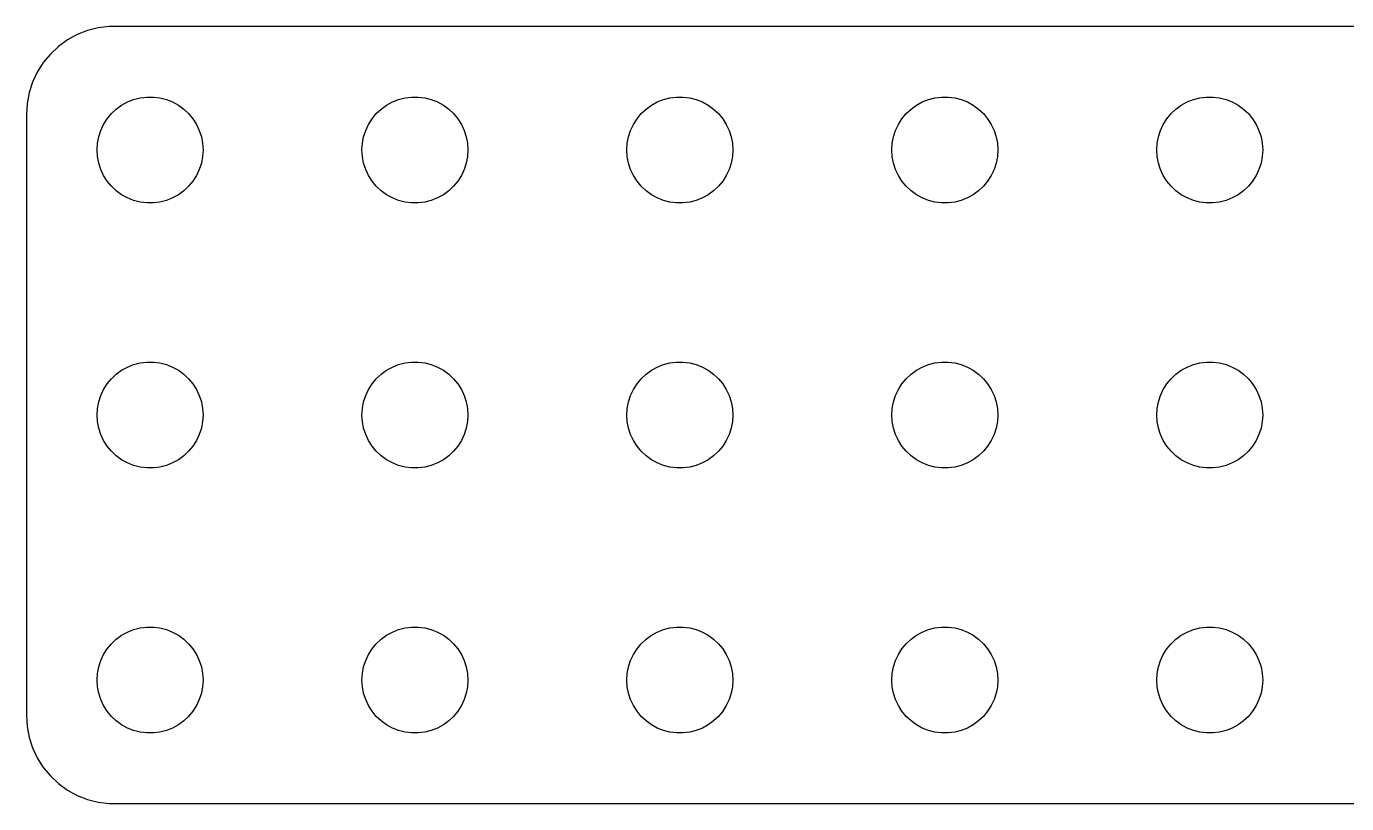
# Model space of a CAD drawing. Header units: metres. Extents: x -150 to 150, y -22 to 22.
# Drawn here: x -149.5 to -74.8, y -22 to 22 of the extents above; entities that cross this region are included whole.
import ezdxf

# ---------------------------------------------------------------- set-up
doc = ezdxf.new("R2010")
doc.units = ezdxf.units.M

msp = doc.modelspace()

# ---------------------------------------------------------------- linework, layer by layer
for p, q in [((-146.045, 21.7553), (-146.629, 21.5241)), ((-145.437, 21.9114), (-146.045, 21.7553)), ((-144.814, 21.9901), (-145.437, 21.9114)), ((144.814, 21.9901), (-144.814, 21.9901)), ((-147.179, 21.2216), (-147.687, 20.8526)), ((-146.629, 21.5241), (-147.179, 21.2216)), ((-148.145, 20.4227), (-148.545, 19.9389)), ((-147.687, 20.8526), (-148.145, 20.4227)), ((-148.545, 19.9389), (-148.882, 19.4088)), ((-149.149, 18.8406), (-149.343, 18.2434)), ((-148.882, 19.4088), (-149.149, 18.8406)), ((-149.343, 18.2434), (-149.461, 17.6267)), ((-143.427, 17.8532), (-143.062, 17.9469)), ((-143.062, 17.9469), (-142.688, 17.9941)), ((-142.688, 17.9941), (-142.312, 17.9941)), ((-142.312, 17.9941), (-141.938, 17.9469)), ((-141.938, 17.9469), (-141.573, 17.8532)), ((-128.427, 17.8532), (-128.062, 17.9469)), ((-128.062, 17.9469), (-127.688, 17.9941)), ((-127.688, 17.9941), (-127.312, 17.9941)), ((-127.312, 17.9941), (-126.938, 17.9469)), ((-126.938, 17.9469), (-126.573, 17.8532)), ((-113.427, 17.8532), (-113.062, 17.9469)), ((-113.062, 17.9469), (-112.688, 17.9941)), ((-112.688, 17.9941), (-112.312, 17.9941)), ((-112.312, 17.9941), (-111.938, 17.9469)), ((-111.938, 17.9469), (-111.573, 17.8532)), ((-98.427, 17.8532), (-98.0621, 17.9469)), ((-98.0621, 17.9469), (-97.6884, 17.9941)), ((-97.6884, 17.9941), (-97.3116, 17.9941)), ((-97.3116, 17.9941), (-96.9379, 17.9469)), ((-96.9379, 17.9469), (-96.573, 17.8532)), ((-83.427, 17.8532), (-83.0621, 17.9469)), ((-83.0621, 17.9469), (-82.6884, 17.9941)), ((-82.6884, 17.9941), (-82.3116, 17.9941)), ((-82.3116, 17.9941), (-81.9379, 17.9469)), ((-81.9379, 17.9469), (-81.573, 17.8532)), ((-149.461, 17.6267), (-149.5, 17)), ((-144.687, 17.0536), (-144.412, 17.3115)), ((-144.412, 17.3115), (-144.107, 17.533)), ((-144.107, 17.533), (-143.777, 17.7145)), ((-143.777, 17.7145), (-143.427, 17.8532)), ((-141.573, 17.8532), (-141.223, 17.7145)), ((-141.223, 17.7145), (-140.893, 17.533)), ((-140.893, 17.533), (-140.588, 17.3115)), ((-140.588, 17.3115), (-140.313, 17.0536)), ((-129.687, 17.0536), (-129.412, 17.3115)), ((-129.412, 17.3115), (-129.107, 17.533)), ((-129.107, 17.533), (-128.777, 17.7145)), ((-128.777, 17.7145), (-128.427, 17.8532)), ((-126.573, 17.8532), (-126.223, 17.7145)), ((-126.223, 17.7145), (-125.893, 17.533)), ((-125.893, 17.533), (-125.588, 17.3115)), ((-125.588, 17.3115), (-125.313, 17.0536)), ((-114.687, 17.0536), (-114.412, 17.3115)), ((-114.412, 17.3115), (-114.107, 17.533)), ((-114.107, 17.533), (-113.777, 17.7145)), ((-113.777, 17.7145), (-113.427, 17.8532)), ((-111.573, 17.8532), (-111.223, 17.7145)), ((-111.223, 17.7145), (-110.893, 17.533)), ((-110.893, 17.533), (-110.588, 17.3115)), ((-110.588, 17.3115), (-110.313, 17.0536)), ((-99.6869, 17.0536), (-99.4123, 17.3115)), ((-99.4123, 17.3115), (-99.1075, 17.533)), ((-99.1075, 17.533), (-98.7773, 17.7145)), ((-98.7773, 17.7145), (-98.427, 17.8532)), ((-96.573, 17.8532), (-96.2227, 17.7145)), ((-96.2227, 17.7145), (-95.8925, 17.533)), ((-95.8925, 17.533), (-95.5877, 17.3115)), ((-95.5877, 17.3115), (-95.3131, 17.0536)), ((-84.6869, 17.0536), (-84.4123, 17.3115)), ((-84.4123, 17.3115), (-84.1075, 17.533)), ((-84.1075, 17.533), (-83.7773, 17.7145)), ((-83.7773, 17.7145), (-83.427, 17.8532)), ((-81.573, 17.8532), (-81.2227, 17.7145)), ((-81.2227, 17.7145), (-80.8925, 17.533)), ((-80.8925, 17.533), (-80.5877, 17.3115)), ((-80.5877, 17.3115), (-80.3131, 17.0536)), ((-149.5, 17), (-149.5, -17)), ((-145.289, 16.1044), (-145.129, 16.4453)), ((-145.129, 16.4453), (-144.927, 16.7634)), ((-144.927, 16.7634), (-144.687, 17.0536)), ((-140.313, 17.0536), (-140.073, 16.7634)), ((-140.073, 16.7634), (-139.871, 16.4453)), ((-139.871, 16.4453), (-139.711, 16.1044)), ((-130.289, 16.1044), (-130.129, 16.4453)), ((-130.129, 16.4453), (-129.927, 16.7634)), ((-129.927, 16.7634), (-129.687, 17.0536)), ((-125.313, 17.0536), (-125.073, 16.7634)), ((-125.073, 16.7634), (-124.871, 16.4453)), ((-124.871, 16.4453), (-124.711, 16.1044)), ((-115.289, 16.1044), (-115.129, 16.4453)), ((-115.129, 16.4453), (-114.927, 16.7634)), ((-114.927, 16.7634), (-114.687, 17.0536)), ((-110.313, 17.0536), (-110.073, 16.7634)), ((-110.073, 16.7634), (-109.871, 16.4453)), ((-109.871, 16.4453), (-109.711, 16.1044)), ((-100.289, 16.1044), (-100.129, 16.4453)), ((-100.129, 16.4453), (-99.927, 16.7634)), ((-99.927, 16.7634), (-99.6869, 17.0536)), ((-95.3131, 17.0536), (-95.073, 16.7634)), ((-95.073, 16.7634), (-94.8711, 16.4453)), ((-94.8711, 16.4453), (-94.7107, 16.1044)), ((-85.2893, 16.1044), (-85.1289, 16.4453)), ((-85.1289, 16.4453), (-84.927, 16.7634)), ((-84.927, 16.7634), (-84.6869, 17.0536)), ((-80.3131, 17.0536), (-80.073, 16.7634)), ((-80.073, 16.7634), (-79.8711, 16.4453)), ((-79.8711, 16.4453), (-79.7107, 16.1044)), ((-145.476, 15.376), (-145.406, 15.7461)), ((-145.406, 15.7461), (-145.289, 16.1044)), ((-139.711, 16.1044), (-139.594, 15.7461)), ((-139.594, 15.7461), (-139.524, 15.376)), ((-130.476, 15.376), (-130.406, 15.7461)), ((-130.406, 15.7461), (-130.289, 16.1044)), ((-124.711, 16.1044), (-124.594, 15.7461)), ((-124.594, 15.7461), (-124.524, 15.376)), ((-115.476, 15.376), (-115.406, 15.7461)), ((-115.406, 15.7461), (-115.289, 16.1044)), ((-109.711, 16.1044), (-109.594, 15.7461)), ((-109.594, 15.7461), (-109.524, 15.376)), ((-100.476, 15.376), (-100.406, 15.7461)), ((-100.406, 15.7461), (-100.289, 16.1044)), ((-94.7107, 16.1044), (-94.5943, 15.7461)), ((-94.5943, 15.7461), (-94.5237, 15.376)), ((-85.4763, 15.376), (-85.4057, 15.7461)), ((-85.4057, 15.7461), (-85.2893, 16.1044)), ((-79.7107, 16.1044), (-79.5943, 15.7461)), ((-79.5943, 15.7461), (-79.5237, 15.376)), ((-145.5, 15), (-145.476, 15.376)), ((-145.476, 14.624), (-145.5, 15)), ((-139.524, 15.376), (-139.5, 15)), ((-139.5, 15), (-139.524, 14.624)), ((-130.5, 15), (-130.476, 15.376)), ((-130.476, 14.624), (-130.5, 15)), ((-124.524, 15.376), (-124.5, 15)), ((-124.5, 15), (-124.524, 14.624)), ((-115.5, 15), (-115.476, 15.376)), ((-115.476, 14.624), (-115.5, 15)), ((-109.524, 15.376), (-109.5, 15)), ((-109.5, 15), (-109.524, 14.624)), ((-100.5, 15), (-100.476, 15.376)), ((-100.476, 14.624), (-100.5, 15)), ((-94.5237, 15.376), (-94.5, 15)), ((-94.5, 15), (-94.5237, 14.624)), ((-85.5, 15), (-85.4763, 15.376)), ((-85.4763, 14.624), (-85.5, 15)), ((-79.5237, 15.376), (-79.5, 15)), ((-79.5, 15), (-79.5237, 14.624)), ((-145.406, 14.2539), (-145.476, 14.624)), ((-145.289, 13.8956), (-145.406, 14.2539)), ((-139.594, 14.2539), (-139.711, 13.8956)), ((-139.524, 14.624), (-139.594, 14.2539)), ((-130.406, 14.2539), (-130.476, 14.624)), ((-130.289, 13.8956), (-130.406, 14.2539)), ((-124.594, 14.2539), (-124.711, 13.8956)), ((-124.524, 14.624), (-124.594, 14.2539)), ((-115.406, 14.2539), (-115.476, 14.624)), ((-115.289, 13.8956), (-115.406, 14.2539)), ((-109.594, 14.2539), (-109.711, 13.8956)), ((-109.524, 14.624), (-109.594, 14.2539)), ((-100.406, 14.2539), (-100.476, 14.624)), ((-100.289, 13.8956), (-100.406, 14.2539)), ((-94.5943, 14.2539), (-94.7107, 13.8956)), ((-94.5237, 14.624), (-94.5943, 14.2539)), ((-85.4057, 14.2539), (-85.4763, 14.624)), ((-85.2893, 13.8956), (-85.4057, 14.2539)), ((-79.5943, 14.2539), (-79.7107, 13.8956)), ((-79.5237, 14.624), (-79.5943, 14.2539)), ((-145.129, 13.5547), (-145.289, 13.8956)), ((-144.927, 13.2366), (-145.129, 13.5547)), ((-139.871, 13.5547), (-140.073, 13.2366)), ((-139.711, 13.8956), (-139.871, 13.5547)), ((-130.129, 13.5547), (-130.289, 13.8956)), ((-129.927, 13.2366), (-130.129, 13.5547)), ((-124.871, 13.5547), (-125.073, 13.2366)), ((-124.711, 13.8956), (-124.871, 13.5547)), ((-115.129, 13.5547), (-115.289, 13.8956)), ((-114.927, 13.2366), (-115.129, 13.5547)), ((-109.871, 13.5547), (-110.073, 13.2366)), ((-109.711, 13.8956), (-109.871, 13.5547)), ((-100.129, 13.5547), (-100.289, 13.8956)), ((-99.927, 13.2366), (-100.129, 13.5547)), ((-94.8711, 13.5547), (-95.073, 13.2366)), ((-94.7107, 13.8956), (-94.8711, 13.5547)), ((-85.1289, 13.5547), (-85.2893, 13.8956)), ((-84.927, 13.2366), (-85.1289, 13.5547)), ((-79.8711, 13.5547), (-80.073, 13.2366)), ((-79.7107, 13.8956), (-79.8711, 13.5547)), ((-144.687, 12.9464), (-144.927, 13.2366)), ((-144.412, 12.6884), (-144.687, 12.9464)), ((-140.313, 12.9464), (-140.588, 12.6884)), ((-140.073, 13.2366), (-140.313, 12.9464)), ((-129.687, 12.9464), (-129.927, 13.2366)), ((-129.412, 12.6884), (-129.687, 12.9464)), ((-125.313, 12.9464), (-125.588, 12.6884)), ((-125.073, 13.2366), (-125.313, 12.9464)), ((-114.687, 12.9464), (-114.927, 13.2366)), ((-114.412, 12.6884), (-114.687, 12.9464)), ((-110.313, 12.9464), (-110.588, 12.6884)), ((-110.073, 13.2366), (-110.313, 12.9464)), ((-99.6869, 12.9464), (-99.927, 13.2366)), ((-99.4123, 12.6884), (-99.6869, 12.9464)), ((-95.3131, 12.9464), (-95.5877, 12.6884)), ((-95.073, 13.2366), (-95.3131, 12.9464)), ((-84.6869, 12.9464), (-84.927, 13.2366)), ((-84.4123, 12.6884), (-84.6869, 12.9464)), ((-80.3131, 12.9464), (-80.5877, 12.6884)), ((-80.073, 13.2366), (-80.3131, 12.9464)), ((-144.107, 12.467), (-144.412, 12.6884)), ((-143.777, 12.2855), (-144.107, 12.467)), ((-143.427, 12.1468), (-143.777, 12.2855)), ((-143.062, 12.0531), (-143.427, 12.1468)), ((-142.688, 12.0059), (-143.062, 12.0531)), ((-142.312, 12.0059), (-142.688, 12.0059)), ((-141.938, 12.0531), (-142.312, 12.0059)), ((-141.573, 12.1468), (-141.938, 12.0531)), ((-141.223, 12.2855), (-141.573, 12.1468)), ((-140.893, 12.467), (-141.223, 12.2855)), ((-140.588, 12.6884), (-140.893, 12.467)), ((-129.107, 12.467), (-129.412, 12.6884)), ((-128.777, 12.2855), (-129.107, 12.467)), ((-128.427, 12.1468), (-128.777, 12.2855)), ((-128.062, 12.0531), (-128.427, 12.1468)), ((-127.688, 12.0059), (-128.062, 12.0531)), ((-127.312, 12.0059), (-127.688, 12.0059)), ((-126.938, 12.0531), (-127.312, 12.0059)), ((-126.573, 12.1468), (-126.938, 12.0531)), ((-126.223, 12.2855), (-126.573, 12.1468)), ((-125.893, 12.467), (-126.223, 12.2855)), ((-125.588, 12.6884), (-125.893, 12.467)), ((-114.107, 12.467), (-114.412, 12.6884)), ((-113.777, 12.2855), (-114.107, 12.467)), ((-113.427, 12.1468), (-113.777, 12.2855)), ((-113.062, 12.0531), (-113.427, 12.1468)), ((-112.688, 12.0059), (-113.062, 12.0531)), ((-112.312, 12.0059), (-112.688, 12.0059)), ((-111.938, 12.0531), (-112.312, 12.0059)), ((-111.573, 12.1468), (-111.938, 12.0531)), ((-111.223, 12.2855), (-111.573, 12.1468)), ((-110.893, 12.467), (-111.223, 12.2855)), ((-110.588, 12.6884), (-110.893, 12.467)), ((-99.1075, 12.467), (-99.4123, 12.6884)), ((-98.7773, 12.2855), (-99.1075, 12.467)), ((-98.427, 12.1468), (-98.7773, 12.2855)), ((-98.0621, 12.0531), (-98.427, 12.1468)), ((-97.6884, 12.0059), (-98.0621, 12.0531)), ((-97.3116, 12.0059), (-97.6884, 12.0059)), ((-96.9379, 12.0531), (-97.3116, 12.0059)), ((-96.573, 12.1468), (-96.9379, 12.0531)), ((-96.2227, 12.2855), (-96.573, 12.1468)), ((-95.8925, 12.467), (-96.2227, 12.2855)), ((-95.5877, 12.6884), (-95.8925, 12.467)), ((-84.1075, 12.467), (-84.4123, 12.6884)), ((-83.7773, 12.2855), (-84.1075, 12.467)), ((-83.427, 12.1468), (-83.7773, 12.2855)), ((-83.0621, 12.0531), (-83.427, 12.1468)), ((-82.6884, 12.0059), (-83.0621, 12.0531)), ((-82.3116, 12.0059), (-82.6884, 12.0059)), ((-81.9379, 12.0531), (-82.3116, 12.0059)), ((-81.573, 12.1468), (-81.9379, 12.0531)), ((-81.2227, 12.2855), (-81.573, 12.1468)), ((-80.8925, 12.467), (-81.2227, 12.2855)), ((-80.5877, 12.6884), (-80.8925, 12.467)), ((-143.062, 2.94685), (-142.688, 2.99408)), ((-142.688, 2.99408), (-142.312, 2.99408)), ((-142.312, 2.99408), (-141.938, 2.94685)), ((-128.062, 2.94685), (-127.688, 2.99408)), ((-127.688, 2.99408), (-127.312, 2.99408)), ((-127.312, 2.99408), (-126.938, 2.94685)), ((-113.062, 2.94685), (-112.688, 2.99408)), ((-112.688, 2.99408), (-112.312, 2.99408)), ((-112.312, 2.99408), (-111.938, 2.94685)), ((-98.0621, 2.94685), (-97.6884, 2.99408)), ((-97.6884, 2.99408), (-97.3116, 2.99408)), ((-97.3116, 2.99408), (-96.9379, 2.94685)), ((-83.0621, 2.94685), (-82.6884, 2.99408)), ((-82.6884, 2.99408), (-82.3116, 2.99408)), ((-82.3116, 2.99408), (-81.9379, 2.94685)), ((-144.687, 2.05363), (-144.412, 2.31154)), ((-144.412, 2.31154), (-144.107, 2.53297)), ((-144.107, 2.53297), (-143.777, 2.71448)), ((-143.777, 2.71448), (-143.427, 2.85316)), ((-143.427, 2.85316), (-143.062, 2.94685)), ((-141.938, 2.94685), (-141.573, 2.85316)), ((-141.573, 2.85316), (-141.223, 2.71448)), ((-141.223, 2.71448), (-140.893, 2.53297)), ((-140.893, 2.53297), (-140.588, 2.31154)), ((-140.588, 2.31154), (-140.313, 2.05363)), ((-129.687, 2.05363), (-129.412, 2.31154)), ((-129.412, 2.31154), (-129.107, 2.53297)), ((-129.107, 2.53297), (-128.777, 2.71448)), ((-128.777, 2.71448), (-128.427, 2.85316)), ((-128.427, 2.85316), (-128.062, 2.94685)), ((-126.938, 2.94685), (-126.573, 2.85316)), ((-126.573, 2.85316), (-126.223, 2.71448)), ((-126.223, 2.71448), (-125.893, 2.53297)), ((-125.893, 2.53297), (-125.588, 2.31154)), ((-125.588, 2.31154), (-125.313, 2.05363)), ((-114.687, 2.05363), (-114.412, 2.31154)), ((-114.412, 2.31154), (-114.107, 2.53297)), ((-114.107, 2.53297), (-113.777, 2.71448)), ((-113.777, 2.71448), (-113.427, 2.85316)), ((-113.427, 2.85316), (-113.062, 2.94685)), ((-111.938, 2.94685), (-111.573, 2.85316)), ((-111.573, 2.85316), (-111.223, 2.71448)), ((-111.223, 2.71448), (-110.893, 2.53297)), ((-110.893, 2.53297), (-110.588, 2.31154)), ((-110.588, 2.31154), (-110.313, 2.05363)), ((-99.6869, 2.05363), (-99.4123, 2.31154)), ((-99.4123, 2.31154), (-99.1075, 2.53297)), ((-99.1075, 2.53297), (-98.7773, 2.71448)), ((-98.7773, 2.71448), (-98.427, 2.85316)), ((-98.427, 2.85316), (-98.0621, 2.94685)), ((-96.9379, 2.94685), (-96.573, 2.85316)), ((-96.573, 2.85316), (-96.2227, 2.71448)), ((-96.2227, 2.71448), (-95.8925, 2.53297)), ((-95.8925, 2.53297), (-95.5877, 2.31154)), ((-95.5877, 2.31154), (-95.3131, 2.05363)), ((-84.6869, 2.05363), (-84.4123, 2.31154)), ((-84.4123, 2.31154), (-84.1075, 2.53297)), ((-84.1075, 2.53297), (-83.7773, 2.71448)), ((-83.7773, 2.71448), (-83.427, 2.85316)), ((-83.427, 2.85316), (-83.0621, 2.94685)), ((-81.9379, 2.94685), (-81.573, 2.85316)), ((-81.573, 2.85316), (-81.2227, 2.71448)), ((-81.2227, 2.71448), (-80.8925, 2.53297)), ((-80.8925, 2.53297), (-80.5877, 2.31154)), ((-80.5877, 2.31154), (-80.3131, 2.05363)), ((-145.129, 1.44525), (-144.927, 1.76335)), ((-144.927, 1.76335), (-144.687, 2.05363)), ((-140.313, 2.05363), (-140.073, 1.76335)), ((-140.073, 1.76335), (-139.871, 1.44525)), ((-130.129, 1.44525), (-129.927, 1.76335)), ((-129.927, 1.76335), (-129.687, 2.05363)), ((-125.313, 2.05363), (-125.073, 1.76335)), ((-125.073, 1.76335), (-124.871, 1.44525)), ((-115.129, 1.44525), (-114.927, 1.76335)), ((-114.927, 1.76335), (-114.687, 2.05363)), ((-110.313, 2.05363), (-110.073, 1.76335)), ((-110.073, 1.76335), (-109.871, 1.44525)), ((-100.129, 1.44525), (-99.927, 1.76335)), ((-99.927, 1.76335), (-99.6869, 2.05363)), ((-95.3131, 2.05363), (-95.073, 1.76335)), ((-95.073, 1.76335), (-94.8711, 1.44525)), ((-85.1289, 1.44525), (-84.927, 1.76335)), ((-84.927, 1.76335), (-84.6869, 2.05363)), ((-80.3131, 2.05363), (-80.073, 1.76335)), ((-80.073, 1.76335), (-79.8711, 1.44525)), ((-145.406, 0.746063), (-145.289, 1.10437)), ((-145.289, 1.10437), (-145.129, 1.44525)), ((-139.871, 1.44525), (-139.711, 1.10437)), ((-139.711, 1.10437), (-139.594, 0.746063)), ((-130.406, 0.746063), (-130.289, 1.10437)), ((-130.289, 1.10437), (-130.129, 1.44525)), ((-124.871, 1.44525), (-124.711, 1.10437)), ((-124.711, 1.10437), (-124.594, 0.746063)), ((-115.406, 0.746063), (-115.289, 1.10437)), ((-115.289, 1.10437), (-115.129, 1.44525)), ((-109.871, 1.44525), (-109.711, 1.10437)), ((-109.711, 1.10437), (-109.594, 0.746063)), ((-100.406, 0.746063), (-100.289, 1.10437)), ((-100.289, 1.10437), (-100.129, 1.44525)), ((-94.8711, 1.44525), (-94.7107, 1.10437)), ((-94.7107, 1.10437), (-94.5943, 0.746063)), ((-85.4057, 0.746063), (-85.2893, 1.10437)), ((-85.2893, 1.10437), (-85.1289, 1.44525)), ((-79.8711, 1.44525), (-79.7107, 1.10437)), ((-79.7107, 1.10437), (-79.5943, 0.746063)), ((-145.5, 0), (-145.476, 0.375992)), ((-145.476, -0.375992), (-145.5, 0)), ((-145.476, 0.375992), (-145.406, 0.746063)), ((-139.594, 0.746063), (-139.524, 0.375992)), ((-139.524, 0.375992), (-139.5, 0)), ((-139.5, 0), (-139.524, -0.375992)), ((-130.5, 0), (-130.476, 0.375992)), ((-130.476, -0.375992), (-130.5, 0)), ((-130.476, 0.375992), (-130.406, 0.746063)), ((-124.594, 0.746063), (-124.524, 0.375992)), ((-124.524, 0.375992), (-124.5, 0)), ((-124.5, 0), (-124.524, -0.375992)), ((-115.5, 0), (-115.476, 0.375992)), ((-115.476, -0.375992), (-115.5, 0)), ((-115.476, 0.375992), (-115.406, 0.746063)), ((-109.594, 0.746063), (-109.524, 0.375992)), ((-109.524, 0.375992), (-109.5, 0)), ((-109.5, 0), (-109.524, -0.375992)), ((-100.5, 0), (-100.476, 0.375992)), ((-100.476, -0.375992), (-100.5, 0)), ((-100.476, 0.375992), (-100.406, 0.746063)), ((-94.5943, 0.746063), (-94.5237, 0.375992)), ((-94.5237, 0.375992), (-94.5, 0)), ((-94.5, 0), (-94.5237, -0.375992)), ((-85.5, 0), (-85.4763, 0.375992)), ((-85.4763, -0.375992), (-85.5, 0)), ((-85.4763, 0.375992), (-85.4057, 0.746063)), ((-79.5943, 0.746063), (-79.5237, 0.375992)), ((-79.5237, 0.375992), (-79.5, 0)), ((-79.5, 0), (-79.5237, -0.375992)), ((-145.406, -0.746063), (-145.476, -0.375992)), ((-145.289, -1.10437), (-145.406, -0.746063)), ((-139.594, -0.746063), (-139.711, -1.10437)), ((-139.524, -0.375992), (-139.594, -0.746063)), ((-130.406, -0.746063), (-130.476, -0.375992)), ((-130.289, -1.10437), (-130.406, -0.746063)), ((-124.594, -0.746063), (-124.711, -1.10437)), ((-124.524, -0.375992), (-124.594, -0.746063)), ((-115.406, -0.746063), (-115.476, -0.375992)), ((-115.289, -1.10437), (-115.406, -0.746063)), ((-109.594, -0.746063), (-109.711, -1.10437)), ((-109.524, -0.375992), (-109.594, -0.746063)), ((-100.406, -0.746063), (-100.476, -0.375992)), ((-100.289, -1.10437), (-100.406, -0.746063)), ((-94.5943, -0.746063), (-94.7107, -1.10437)), ((-94.5237, -0.375992), (-94.5943, -0.746063)), ((-85.4057, -0.746063), (-85.4763, -0.375992)), ((-85.2893, -1.10437), (-85.4057, -0.746063)), ((-79.5943, -0.746063), (-79.7107, -1.10437)), ((-79.5237, -0.375992), (-79.5943, -0.746063)), ((-145.129, -1.44525), (-145.289, -1.10437)), ((-144.927, -1.76335), (-145.129, -1.44525)), ((-139.871, -1.44525), (-140.073, -1.76335)), ((-139.711, -1.10437), (-139.871, -1.44525)), ((-130.129, -1.44525), (-130.289, -1.10437)), ((-129.927, -1.76335), (-130.129, -1.44525)), ((-124.871, -1.44525), (-125.073, -1.76335)), ((-124.711, -1.10437), (-124.871, -1.44525)), ((-115.129, -1.44525), (-115.289, -1.10437)), ((-114.927, -1.76335), (-115.129, -1.44525)), ((-109.871, -1.44525), (-110.073, -1.76335)), ((-109.711, -1.10437), (-109.871, -1.44525)), ((-100.129, -1.44525), (-100.289, -1.10437)), ((-99.927, -1.76335), (-100.129, -1.44525)), ((-94.8711, -1.44525), (-95.073, -1.76335)), ((-94.7107, -1.10437), (-94.8711, -1.44525)), ((-85.1289, -1.44525), (-85.2893, -1.10437)), ((-84.927, -1.76335), (-85.1289, -1.44525)), ((-79.8711, -1.44525), (-80.073, -1.76335)), ((-79.7107, -1.10437), (-79.8711, -1.44525)), ((-144.687, -2.05363), (-144.927, -1.76335)), ((-144.412, -2.31154), (-144.687, -2.05363)), ((-140.313, -2.05363), (-140.588, -2.31154)), ((-140.073, -1.76335), (-140.313, -2.05363)), ((-129.687, -2.05363), (-129.927, -1.76335)), ((-129.412, -2.31154), (-129.687, -2.05363)), ((-125.313, -2.05363), (-125.588, -2.31154)), ((-125.073, -1.76335), (-125.313, -2.05363)), ((-114.687, -2.05363), (-114.927, -1.76335)), ((-114.412, -2.31154), (-114.687, -2.05363)), ((-110.313, -2.05363), (-110.588, -2.31154)), ((-110.073, -1.76335), (-110.313, -2.05363)), ((-99.6869, -2.05363), (-99.927, -1.76335)), ((-99.4123, -2.31154), (-99.6869, -2.05363)), ((-95.3131, -2.05363), (-95.5877, -2.31154)), ((-95.073, -1.76335), (-95.3131, -2.05363)), ((-84.6869, -2.05363), (-84.927, -1.76335)), ((-84.4123, -2.31154), (-84.6869, -2.05363)), ((-80.3131, -2.05363), (-80.5877, -2.31154)), ((-80.073, -1.76335), (-80.3131, -2.05363)), ((-144.107, -2.53297), (-144.412, -2.31154)), ((-143.777, -2.71448), (-144.107, -2.53297)), ((-143.427, -2.85316), (-143.777, -2.71448)), ((-143.062, -2.94685), (-143.427, -2.85316)), ((-142.688, -2.99408), (-143.062, -2.94685)), ((-141.938, -2.94685), (-142.312, -2.99408)), ((-141.573, -2.85316), (-141.938, -2.94685)), ((-141.223, -2.71448), (-141.573, -2.85316)), ((-140.893, -2.53297), (-141.223, -2.71448)), ((-140.588, -2.31154), (-140.893, -2.53297)), ((-129.107, -2.53297), (-129.412, -2.31154)), ((-128.777, -2.71448), (-129.107, -2.53297)), ((-128.427, -2.85316), (-128.777, -2.71448)), ((-128.062, -2.94685), (-128.427, -2.85316)), ((-127.688, -2.99408), (-128.062, -2.94685)), ((-126.938, -2.94685), (-127.312, -2.99408)), ((-126.573, -2.85316), (-126.938, -2.94685)), ((-126.223, -2.71448), (-126.573, -2.85316)), ((-125.893, -2.53297), (-126.223, -2.71448)), ((-125.588, -2.31154), (-125.893, -2.53297)), ((-114.107, -2.53297), (-114.412, -2.31154)), ((-113.777, -2.71448), (-114.107, -2.53297)), ((-113.427, -2.85316), (-113.777, -2.71448)), ((-113.062, -2.94685), (-113.427, -2.85316)), ((-112.688, -2.99408), (-113.062, -2.94685)), ((-111.938, -2.94685), (-112.312, -2.99408)), ((-111.573, -2.85316), (-111.938, -2.94685)), ((-111.223, -2.71448), (-111.573, -2.85316)), ((-110.893, -2.53297), (-111.223, -2.71448)), ((-110.588, -2.31154), (-110.893, -2.53297)), ((-99.1075, -2.53297), (-99.4123, -2.31154)), ((-98.7773, -2.71448), (-99.1075, -2.53297)), ((-98.427, -2.85316), (-98.7773, -2.71448)), ((-98.0621, -2.94685), (-98.427, -2.85316)), ((-97.6884, -2.99408), (-98.0621, -2.94685)), ((-96.9379, -2.94685), (-97.3116, -2.99408)), ((-96.573, -2.85316), (-96.9379, -2.94685)), ((-96.2227, -2.71448), (-96.573, -2.85316)), ((-95.8925, -2.53297), (-96.2227, -2.71448)), ((-95.5877, -2.31154), (-95.8925, -2.53297)), ((-84.1075, -2.53297), (-84.4123, -2.31154)), ((-83.7773, -2.71448), (-84.1075, -2.53297)), ((-83.427, -2.85316), (-83.7773, -2.71448)), ((-83.0621, -2.94685), (-83.427, -2.85316)), ((-82.6884, -2.99408), (-83.0621, -2.94685)), ((-81.9379, -2.94685), (-82.3116, -2.99408)), ((-81.573, -2.85316), (-81.9379, -2.94685)), ((-81.2227, -2.71448), (-81.573, -2.85316)), ((-80.8925, -2.53297), (-81.2227, -2.71448)), ((-80.5877, -2.31154), (-80.8925, -2.53297)), ((-142.312, -2.99408), (-142.688, -2.99408)), ((-127.312, -2.99408), (-127.688, -2.99408)), ((-112.312, -2.99408), (-112.688, -2.99408)), ((-97.3116, -2.99408), (-97.6884, -2.99408)), ((-82.3116, -2.99408), (-82.6884, -2.99408)), ((-144.687, -12.9464), (-144.412, -12.6884)), ((-144.412, -12.6884), (-144.107, -12.467)), ((-144.107, -12.467), (-143.777, -12.2855)), ((-143.777, -12.2855), (-143.427, -12.1468)), ((-143.427, -12.1468), (-143.062, -12.0531)), ((-143.062, -12.0531), (-142.688, -12.0059)), ((-142.688, -12.0059), (-142.312, -12.0059)), ((-142.312, -12.0059), (-141.938, -12.0531)), ((-141.938, -12.0531), (-141.573, -12.1468)), ((-141.573, -12.1468), (-141.223, -12.2855)), ((-141.223, -12.2855), (-140.893, -12.467)), ((-140.893, -12.467), (-140.588, -12.6884)), ((-140.588, -12.6884), (-140.313, -12.9464)), ((-129.687, -12.9464), (-129.412, -12.6884)), ((-129.412, -12.6884), (-129.107, -12.467)), ((-129.107, -12.467), (-128.777, -12.2855)), ((-128.777, -12.2855), (-128.427, -12.1468)), ((-128.427, -12.1468), (-128.062, -12.0531)), ((-128.062, -12.0531), (-127.688, -12.0059)), ((-127.688, -12.0059), (-127.312, -12.0059)), ((-127.312, -12.0059), (-126.938, -12.0531)), ((-126.938, -12.0531), (-126.573, -12.1468)), ((-126.573, -12.1468), (-126.223, -12.2855)), ((-126.223, -12.2855), (-125.893, -12.467)), ((-125.893, -12.467), (-125.588, -12.6884)), ((-125.588, -12.6884), (-125.313, -12.9464)), ((-114.687, -12.9464), (-114.412, -12.6884)), ((-114.412, -12.6884), (-114.107, -12.467)), ((-114.107, -12.467), (-113.777, -12.2855)), ((-113.777, -12.2855), (-113.427, -12.1468)), ((-113.427, -12.1468), (-113.062, -12.0531)), ((-113.062, -12.0531), (-112.688, -12.0059)), ((-112.688, -12.0059), (-112.312, -12.0059)), ((-112.312, -12.0059), (-111.938, -12.0531)), ((-111.938, -12.0531), (-111.573, -12.1468)), ((-111.573, -12.1468), (-111.223, -12.2855)), ((-111.223, -12.2855), (-110.893, -12.467)), ((-110.893, -12.467), (-110.588, -12.6884)), ((-110.588, -12.6884), (-110.313, -12.9464)), ((-99.6869, -12.9464), (-99.4123, -12.6884)), ((-99.4123, -12.6884), (-99.1075, -12.467)), ((-99.1075, -12.467), (-98.7773, -12.2855)), ((-98.7773, -12.2855), (-98.427, -12.1468)), ((-98.427, -12.1468), (-98.0621, -12.0531)), ((-98.0621, -12.0531), (-97.6884, -12.0059)), ((-97.6884, -12.0059), (-97.3116, -12.0059)), ((-97.3116, -12.0059), (-96.9379, -12.0531)), ((-96.9379, -12.0531), (-96.573, -12.1468)), ((-96.573, -12.1468), (-96.2227, -12.2855)), ((-96.2227, -12.2855), (-95.8925, -12.467)), ((-95.8925, -12.467), (-95.5877, -12.6884)), ((-95.5877, -12.6884), (-95.3131, -12.9464)), ((-84.6869, -12.9464), (-84.4123, -12.6884)), ((-84.4123, -12.6884), (-84.1075, -12.467)), ((-84.1075, -12.467), (-83.7773, -12.2855)), ((-83.7773, -12.2855), (-83.427, -12.1468)), ((-83.427, -12.1468), (-83.0621, -12.0531)), ((-83.0621, -12.0531), (-82.6884, -12.0059)), ((-82.6884, -12.0059), (-82.3116, -12.0059)), ((-82.3116, -12.0059), (-81.9379, -12.0531)), ((-81.9379, -12.0531), (-81.573, -12.1468)), ((-81.573, -12.1468), (-81.2227, -12.2855)), ((-81.2227, -12.2855), (-80.8925, -12.467)), ((-80.8925, -12.467), (-80.5877, -12.6884)), ((-80.5877, -12.6884), (-80.3131, -12.9464)), ((-145.129, -13.5547), (-144.927, -13.2366)), ((-144.927, -13.2366), (-144.687, -12.9464)), ((-140.313, -12.9464), (-140.073, -13.2366)), ((-140.073, -13.2366), (-139.871, -13.5547)), ((-130.129, -13.5547), (-129.927, -13.2366)), ((-129.927, -13.2366), (-129.687, -12.9464)), ((-125.313, -12.9464), (-125.073, -13.2366)), ((-125.073, -13.2366), (-124.871, -13.5547)), ((-115.129, -13.5547), (-114.927, -13.2366)), ((-114.927, -13.2366), (-114.687, -12.9464)), ((-110.313, -12.9464), (-110.073, -13.2366)), ((-110.073, -13.2366), (-109.871, -13.5547)), ((-100.129, -13.5547), (-99.927, -13.2366)), ((-99.927, -13.2366), (-99.6869, -12.9464)), ((-95.3131, -12.9464), (-95.073, -13.2366)), ((-95.073, -13.2366), (-94.8711, -13.5547)), ((-85.1289, -13.5547), (-84.927, -13.2366)), ((-84.927, -13.2366), (-84.6869, -12.9464)), ((-80.3131, -12.9464), (-80.073, -13.2366)), ((-80.073, -13.2366), (-79.8711, -13.5547)), ((-145.406, -14.2539), (-145.289, -13.8956)), ((-145.289, -13.8956), (-145.129, -13.5547)), ((-139.871, -13.5547), (-139.711, -13.8956)), ((-139.711, -13.8956), (-139.594, -14.2539)), ((-130.406, -14.2539), (-130.289, -13.8956)), ((-130.289, -13.8956), (-130.129, -13.5547)), ((-124.871, -13.5547), (-124.711, -13.8956)), ((-124.711, -13.8956), (-124.594, -14.2539)), ((-115.406, -14.2539), (-115.289, -13.8956)), ((-115.289, -13.8956), (-115.129, -13.5547)), ((-109.871, -13.5547), (-109.711, -13.8956)), ((-109.711, -13.8956), (-109.594, -14.2539)), ((-100.406, -14.2539), (-100.289, -13.8956)), ((-100.289, -13.8956), (-100.129, -13.5547)), ((-94.8711, -13.5547), (-94.7107, -13.8956)), ((-94.7107, -13.8956), (-94.5943, -14.2539)), ((-85.4057, -14.2539), (-85.2893, -13.8956)), ((-85.2893, -13.8956), (-85.1289, -13.5547)), ((-79.8711, -13.5547), (-79.7107, -13.8956)), ((-79.7107, -13.8956), (-79.5943, -14.2539)), ((-145.5, -15), (-145.476, -14.624)), ((-145.476, -14.624), (-145.406, -14.2539)), ((-139.594, -14.2539), (-139.524, -14.624)), ((-139.524, -14.624), (-139.5, -15)), ((-130.5, -15), (-130.476, -14.624)), ((-130.476, -14.624), (-130.406, -14.2539)), ((-124.594, -14.2539), (-124.524, -14.624)), ((-124.524, -14.624), (-124.5, -15)), ((-115.5, -15), (-115.476, -14.624)), ((-115.476, -14.624), (-115.406, -14.2539)), ((-109.594, -14.2539), (-109.524, -14.624)), ((-109.524, -14.624), (-109.5, -15)), ((-100.5, -15), (-100.476, -14.624)), ((-100.476, -14.624), (-100.406, -14.2539)), ((-94.5943, -14.2539), (-94.5237, -14.624)), ((-94.5237, -14.624), (-94.5, -15)), ((-85.5, -15), (-85.4763, -14.624)), ((-85.4763, -14.624), (-85.4057, -14.2539)), ((-79.5943, -14.2539), (-79.5237, -14.624)), ((-79.5237, -14.624), (-79.5, -15)), ((-145.476, -15.376), (-145.5, -15)), ((-145.406, -15.7461), (-145.476, -15.376)), ((-139.524, -15.376), (-139.594, -15.7461)), ((-139.5, -15), (-139.524, -15.376)), ((-130.476, -15.376), (-130.5, -15)), ((-130.406, -15.7461), (-130.476, -15.376)), ((-124.524, -15.376), (-124.594, -15.7461)), ((-124.5, -15), (-124.524, -15.376)), ((-115.476, -15.376), (-115.5, -15)), ((-115.406, -15.7461), (-115.476, -15.376)), ((-109.524, -15.376), (-109.594, -15.7461)), ((-109.5, -15), (-109.524, -15.376)), ((-100.476, -15.376), (-100.5, -15)), ((-100.406, -15.7461), (-100.476, -15.376)), ((-94.5237, -15.376), (-94.5943, -15.7461)), ((-94.5, -15), (-94.5237, -15.376)), ((-85.4763, -15.376), (-85.5, -15)), ((-85.4057, -15.7461), (-85.4763, -15.376)), ((-79.5237, -15.376), (-79.5943, -15.7461)), ((-79.5, -15), (-79.5237, -15.376)), ((-145.289, -16.1044), (-145.406, -15.7461)), ((-145.129, -16.4453), (-145.289, -16.1044)), ((-139.711, -16.1044), (-139.871, -16.4453)), ((-139.594, -15.7461), (-139.711, -16.1044)), ((-130.289, -16.1044), (-130.406, -15.7461)), ((-130.129, -16.4453), (-130.289, -16.1044)), ((-124.711, -16.1044), (-124.871, -16.4453)), ((-124.594, -15.7461), (-124.711, -16.1044)), ((-115.289, -16.1044), (-115.406, -15.7461)), ((-115.129, -16.4453), (-115.289, -16.1044)), ((-109.711, -16.1044), (-109.871, -16.4453)), ((-109.594, -15.7461), (-109.711, -16.1044)), ((-100.289, -16.1044), (-100.406, -15.7461)), ((-100.129, -16.4453), (-100.289, -16.1044)), ((-94.7107, -16.1044), (-94.8711, -16.4453)), ((-94.5943, -15.7461), (-94.7107, -16.1044)), ((-85.2893, -16.1044), (-85.4057, -15.7461)), ((-85.1289, -16.4453), (-85.2893, -16.1044)), ((-79.7107, -16.1044), (-79.8711, -16.4453)), ((-79.5943, -15.7461), (-79.7107, -16.1044)), ((-149.5, -17), (-149.461, -17.6267)), ((-144.927, -16.7634), (-145.129, -16.4453)), ((-144.687, -17.0536), (-144.927, -16.7634)), ((-144.412, -17.3115), (-144.687, -17.0536)), ((-140.313, -17.0536), (-140.588, -17.3115)), ((-140.073, -16.7634), (-140.313, -17.0536)), ((-139.871, -16.4453), (-140.073, -16.7634)), ((-129.927, -16.7634), (-130.129, -16.4453)), ((-129.687, -17.0536), (-129.927, -16.7634)), ((-129.412, -17.3115), (-129.687, -17.0536)), ((-125.313, -17.0536), (-125.588, -17.3115)), ((-125.073, -16.7634), (-125.313, -17.0536)), ((-124.871, -16.4453), (-125.073, -16.7634)), ((-114.927, -16.7634), (-115.129, -16.4453)), ((-114.687, -17.0536), (-114.927, -16.7634)), ((-114.412, -17.3115), (-114.687, -17.0536)), ((-110.313, -17.0536), (-110.588, -17.3115)), ((-110.073, -16.7634), (-110.313, -17.0536)), ((-109.871, -16.4453), (-110.073, -16.7634)), ((-99.927, -16.7634), (-100.129, -16.4453)), ((-99.6869, -17.0536), (-99.927, -16.7634)), ((-99.4123, -17.3115), (-99.6869, -17.0536)), ((-95.3131, -17.0536), (-95.5877, -17.3115)), ((-95.073, -16.7634), (-95.3131, -17.0536)), ((-94.8711, -16.4453), (-95.073, -16.7634)), ((-84.927, -16.7634), (-85.1289, -16.4453)), ((-84.6869, -17.0536), (-84.927, -16.7634)), ((-84.4123, -17.3115), (-84.6869, -17.0536)), ((-80.3131, -17.0536), (-80.5877, -17.3115)), ((-80.073, -16.7634), (-80.3131, -17.0536)), ((-79.8711, -16.4453), (-80.073, -16.7634)), ((-149.461, -17.6267), (-149.343, -18.2434)), ((-144.107, -17.533), (-144.412, -17.3115)), ((-143.777, -17.7145), (-144.107, -17.533)), ((-143.427, -17.8532), (-143.777, -17.7145)), ((-143.062, -17.9469), (-143.427, -17.8532)), ((-141.573, -17.8532), (-141.938, -17.9469)), ((-141.223, -17.7145), (-141.573, -17.8532)), ((-140.893, -17.533), (-141.223, -17.7145)), ((-140.588, -17.3115), (-140.893, -17.533)), ((-129.107, -17.533), (-129.412, -17.3115)), ((-128.777, -17.7145), (-129.107, -17.533)), ((-128.427, -17.8532), (-128.777, -17.7145)), ((-128.062, -17.9469), (-128.427, -17.8532)), ((-126.573, -17.8532), (-126.938, -17.9469)), ((-126.223, -17.7145), (-126.573, -17.8532)), ((-125.893, -17.533), (-126.223, -17.7145)), ((-125.588, -17.3115), (-125.893, -17.533)), ((-114.107, -17.533), (-114.412, -17.3115)), ((-113.777, -17.7145), (-114.107, -17.533)), ((-113.427, -17.8532), (-113.777, -17.7145)), ((-113.062, -17.9469), (-113.427, -17.8532)), ((-111.573, -17.8532), (-111.938, -17.9469)), ((-111.223, -17.7145), (-111.573, -17.8532)), ((-110.893, -17.533), (-111.223, -17.7145)), ((-110.588, -17.3115), (-110.893, -17.533)), ((-99.1075, -17.533), (-99.4123, -17.3115)), ((-98.7773, -17.7145), (-99.1075, -17.533)), ((-98.427, -17.8532), (-98.7773, -17.7145)), ((-98.0621, -17.9469), (-98.427, -17.8532)), ((-96.573, -17.8532), (-96.9379, -17.9469)), ((-96.2227, -17.7145), (-96.573, -17.8532)), ((-95.8925, -17.533), (-96.2227, -17.7145)), ((-95.5877, -17.3115), (-95.8925, -17.533)), ((-84.1075, -17.533), (-84.4123, -17.3115)), ((-83.7773, -17.7145), (-84.1075, -17.533)), ((-83.427, -17.8532), (-83.7773, -17.7145)), ((-83.0621, -17.9469), (-83.427, -17.8532)), ((-81.573, -17.8532), (-81.9379, -17.9469)), ((-81.2227, -17.7145), (-81.573, -17.8532)), ((-80.8925, -17.533), (-81.2227, -17.7145)), ((-80.5877, -17.3115), (-80.8925, -17.533)), ((-149.343, -18.2434), (-149.149, -18.8406)), ((-142.688, -17.9941), (-143.062, -17.9469)), ((-142.312, -17.9941), (-142.688, -17.9941)), ((-141.938, -17.9469), (-142.312, -17.9941)), ((-127.688, -17.9941), (-128.062, -17.9469)), ((-127.312, -17.9941), (-127.688, -17.9941)), ((-126.938, -17.9469), (-127.312, -17.9941)), ((-112.688, -17.9941), (-113.062, -17.9469)), ((-112.312, -17.9941), (-112.688, -17.9941)), ((-111.938, -17.9469), (-112.312, -17.9941)), ((-97.6884, -17.9941), (-98.0621, -17.9469)), ((-97.3116, -17.9941), (-97.6884, -17.9941)), ((-96.9379, -17.9469), (-97.3116, -17.9941)), ((-82.6884, -17.9941), (-83.0621, -17.9469)), ((-82.3116, -17.9941), (-82.6884, -17.9941)), ((-81.9379, -17.9469), (-82.3116, -17.9941)), ((-149.149, -18.8406), (-148.882, -19.4088)), ((-148.882, -19.4088), (-148.545, -19.9389)), ((-148.545, -19.9389), (-148.145, -20.4227)), ((-148.145, -20.4227), (-147.687, -20.8526)), ((-147.687, -20.8526), (-147.179, -21.2216)), ((-147.179, -21.2216), (-146.629, -21.5241)), ((-146.629, -21.5241), (-146.045, -21.7553)), ((-146.045, -21.7553), (-145.437, -21.9114)), ((-145.437, -21.9114), (-144.814, -21.9901)), ((-144.814, -21.9901), (144.814, -21.9901))]:
    msp.add_line(p, q)

doc.saveas('drawing.dxf')
